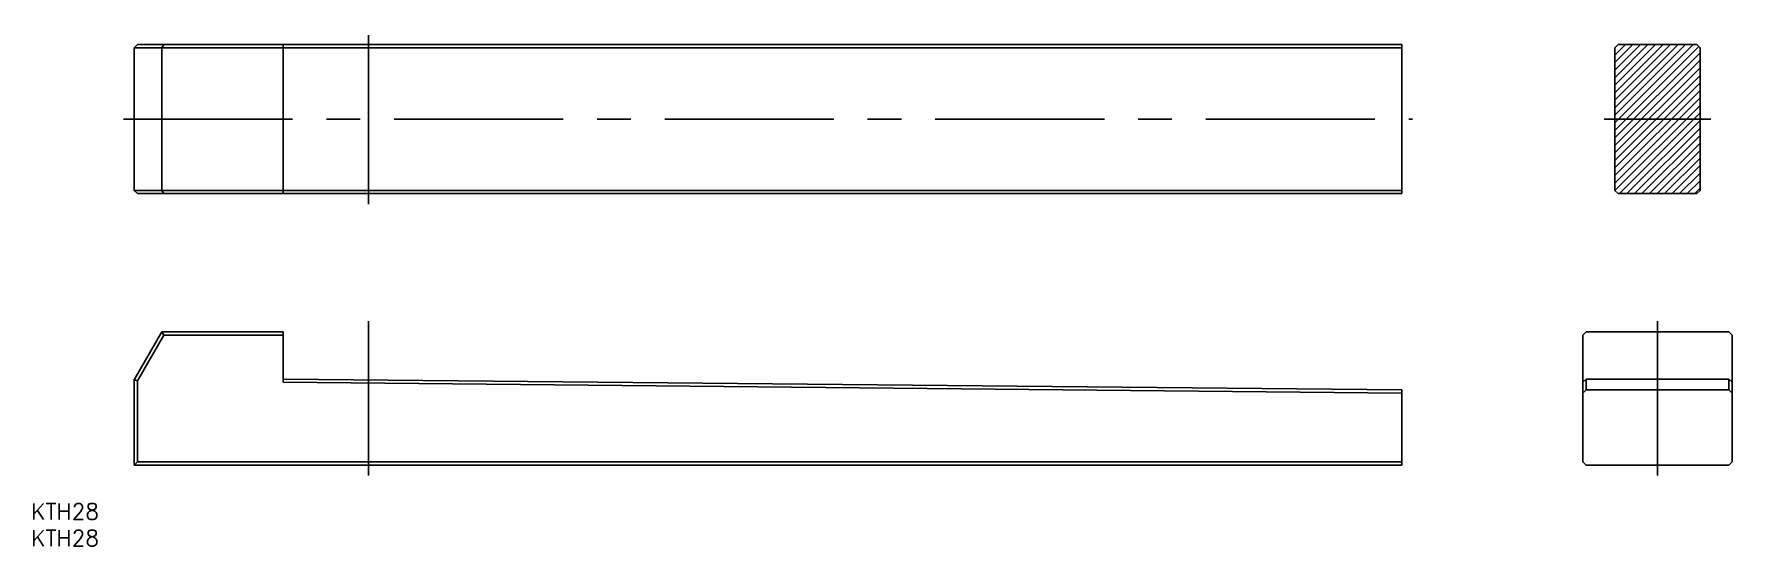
# Model space of a CAD drawing. Extents: x -63 to 256, y -15 to 81.
import ezdxf

# ---------------------------------------------------------------- set-up
doc = ezdxf.new("R2010")
doc.units = 0
doc.linetypes.add('CENTER', pattern=[50.8, 31.75, -6.35, 6.35, -6.35])
doc.layers.get('0').update_dxf_attribs({"linetype": 'CONTINUOUS'})
doc.layers.add('CENTER', color=1, linetype='CENTER')
doc.styles.get("Standard").update_dxf_attribs({"font": 'txt.shx', "height": 3, "bigfont": 'bigfont.shx'})

msp = doc.modelspace()

# ---------------------------------------------------------------- linework, layer by layer
at = {"color": 7, "linetype": 'CONTINUOUS'}
for p, q in [((-44, 78.4), (-43.4, 79)), ((194, 78.4), (-44, 78.4)), ((-44, 51.6), (-44, 78.4)), ((-43.4, 79), (194, 79)), ((-38.8, 78.4), (-38.46, 79)), ((-38.8, 51.6), (-38.8, 78.4)), ((-16, 51), (-16, 79)), ((194, 51), (194, 79)), ((234.6, 79), (234, 78.4)), ((234, 78.4), (234, 51.6)), ((234.6, 79), (249.4, 79)), ((250, 78.4), (249.4, 79)), ((250, 51.6), (250, 78.4)), ((-44, 51.6), (194, 51.6)), ((-43.4, 51), (-44, 51.6)), ((-38.46, 51), (-38.8, 51.6)), ((234, 51.6), (234.6, 51)), ((249.4, 51), (250, 51.6)), ((194, 51), (-43.4, 51)), ((249.4, 51), (234.6, 51)), ((-44, 16), (-38.8, 25)), ((-38.46, 24.4), (-43.4, 15.84)), ((-38.8, 25), (-16, 25)), ((-38.46, 24.4), (-38.8, 25)), ((-16, 24.4), (-38.46, 24.4)), ((-16, 15.55), (-16, 25)), ((228.6, 25), (228, 24.4)), ((228, 0.6), (228, 24.4)), ((228.6, 25), (255.4, 25)), ((256, 24.4), (255.4, 25)), ((256, 0.6), (256, 24.4)), ((-44, 0), (-44, 16)), ((-43.4, 15.84), (-44, 16)), ((-16, 16.15), (194, 14.13)), ((228, 15.55), (228.6, 16.15)), ((228.6, 16.15), (255.4, 16.15)), ((228.6, 16.15), (228.6, 14.13)), ((255.4, 14.13), (255.4, 16.15)), ((255.4, 16.15), (256, 15.55)), ((-43.4, 15.84), (-43.4, 0.6)), ((194, 13.53), (-16, 15.55)), ((194, 0), (194, 14.13)), ((228.6, 14.13), (228, 13.53)), ((228.6, 14.13), (255.4, 14.13)), ((256, 13.53), (255.4, 14.13)), ((-43.4, 0.6), (-44, 0)), ((194, 0), (-44, 0)), ((-43.4, 0.6), (194, 0.6)), ((228, 0.6), (228.6, 0)), ((228.6, 0), (255.4, 0)), ((255.4, 0), (256, 0.6))]:
    msp.add_line(p, q, dxfattribs=at)
at = {"color": 3, "linetype": 'CONTINUOUS'}
for p, q in [((234, 77.02), (235.98, 79)), ((234, 75.61), (237.39, 79)), ((234, 74.19), (238.81, 79)), ((234, 72.78), (240.22, 79)), ((234, 71.37), (241.63, 79)), ((234, 69.95), (243.05, 79)), ((234, 68.54), (244.46, 79)), ((234, 67.12), (245.88, 79)), ((234, 65.71), (247.29, 79)), ((234, 64.29), (248.71, 79)), ((234, 62.88), (249.76, 78.64)), ((234, 61.47), (250, 77.47)), ((234, 60.05), (250, 76.05)), ((234, 58.64), (250, 74.64)), ((234, 57.22), (250, 73.22)), ((234, 55.81), (250, 71.81)), ((234, 54.39), (250, 70.39)), ((234, 52.98), (250, 68.98)), ((234.02, 51.58), (250, 67.57)), ((234.85, 51), (250, 66.15)), ((236.26, 51), (250, 64.74)), ((237.68, 51), (250, 63.32)), ((239.09, 51), (250, 61.91)), ((240.5, 51), (250, 60.5)), ((241.92, 51), (250, 59.08)), ((243.33, 51), (250, 57.67)), ((244.75, 51), (250, 56.25)), ((246.16, 51), (250, 54.84)), ((247.58, 51), (250, 53.42)), ((248.99, 51), (250, 52.01))]:
    msp.add_line(p, q, dxfattribs=at)
at = {"layer": 'CENTER', "color": 1, "linetype": 'CENTER'}
for p, q in [((0, 49), (0, 81)), ((-46, 65), (196, 65)), ((232, 65), (252, 65)), ((0, -2), (0, 27)), ((242, 27), (242, -2))]:
    msp.add_line(p, q, dxfattribs=at)

# ---------------------------------------------------------------- texts
at = {"color": 7, "linetype": 'CONTINUOUS'}
for p in [(-63.33, -10.23), (-63.33, -15.23)]:
    msp.add_text('KTH28', height=3, dxfattribs=at).set_placement(p)

doc.saveas('drawing.dxf')
